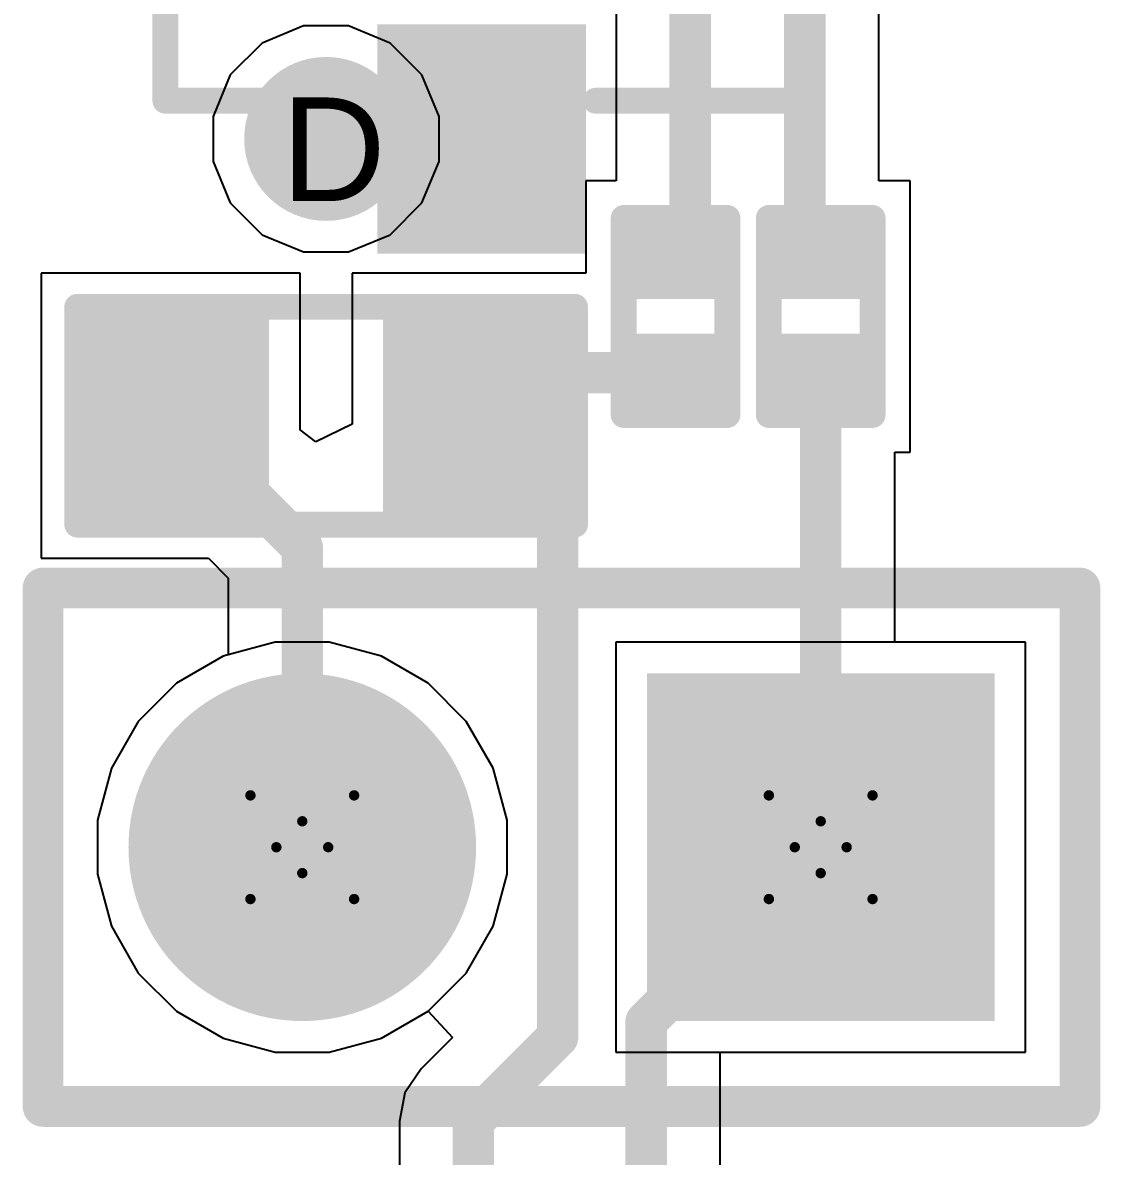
# Model space of a CAD drawing. Header units: inches. Extents: x 0 to 5032, y 0 to 5323.
# Drawn here: x 25.17 to 30.45, y 103.18 to 108.73 of the extents above; entities that cross this region are included whole.
import ezdxf

# ---------------------------------------------------------------- set-up
doc = ezdxf.new("R2010")
doc.units = ezdxf.units.IN
for name, color, linetype in [('Bottom Layer', 5, 'Continuous'), ('Bottom Solder', 6, 'Continuous'), ('Drill Drawing', 1, 'Continuous'), ('Layer 1', 16, 'Continuous'), ('Layer 2', 76, 'Continuous'), ('Multi-Layer', 9, 'Continuous'), ('Pad Holes', 156, 'Continuous'), ('Top Layer', 1, 'Continuous'), ('Top Overlay', 2, 'Continuous'), ('Top Paste', 8, 'Continuous'), ('Top Solder', 216, 'Continuous'), ('Via Holes', 16, 'Continuous')]:
    doc.layers.add(name, color=color, linetype=linetype)
doc.styles.add('Arial', font='', dxfattribs={"height": 0.2})
doc.styles.get('Arial').set_extended_font_data('Arial')

# ---------------------------------------------------------------- blocks, each defined once
blk = doc.blocks.new('SOT_23_282')
at = {"layer": 'Top Layer'}
for points in [[(-0.41, 1.46), (0.41, 1.46), (0.41, 0.54), (-0.41, 0.54)], [(-1.36, -0.54), (-0.54, -0.54), (-0.54, -1.46), (-1.36, -1.46)], [(0.54, -0.54), (1.36, -0.54), (1.36, -1.46), (0.54, -1.46)]]:
    blk.add_hatch(color=1, dxfattribs=at).paths.add_polyline_path(points)
at = {"layer": 'Top Paste'}
for points in [[(-0.41, 1.46), (0.41, 1.46), (0.41, 0.54), (-0.41, 0.54)], [(-1.36, -0.54), (-0.54, -0.54), (-0.54, -1.46), (-1.36, -1.46)], [(0.54, -0.54), (1.36, -0.54), (1.36, -1.46), (0.54, -1.46)]]:
    blk.add_hatch(color=8, dxfattribs=at).paths.add_polyline_path(points)
at = {"layer": 'Top Solder'}
for points in [[(-0.5116, 1.5616), (0.5116, 1.5616), (0.5116, 0.4384), (-0.5116, 0.4384)], [(-1.4616, -0.4384), (-0.4384, -0.4384), (-0.4384, -1.5616), (-1.4616, -1.5616)], [(0.4384, -0.4384), (1.4616, -0.4384), (1.4616, -1.5616), (0.4384, -1.5616)]]:
    blk.add_hatch(color=216, dxfattribs=at).paths.add_polyline_path(points)
at = {"layer": 'Top Overlay'}
for points in [[(-0.5588, 0.8128, 0.127, 0.127, 0), (-1.5494, 0.8128, 0.127, 0.127, 0)], [(-1.5494, 0.8128, 0.127, 0.127, 0), (-1.5494, -0.5842, 0.127, 0.127, 0)], [(1.5494, 0.8128, 0.127, 0.127, 0), (0.5588, 0.8128, 0.127, 0.127, 0)], [(1.5494, 0.8128, 0.127, 0.127, 0), (1.5494, -0.5842, 0.127, 0.127, 0)], [(0.3302, -0.7874, 0.127, 0.127, 0), (-0.3302, -0.7874, 0.127, 0.127, 0)], [(-1.6764, -1.0414, 0.127, 0.127, 0), (-1.6764, -1.2954, 0.127, 0.127, 0)], [(-1.5494, -1.1684, 0.127, 0.127, 0), (-1.6764, -1.0414, 0.127, 0.127, 0)], [(-1.5494, -1.1684, 0.127, 0.127, 0), (-1.6764, -1.2954, 0.127, 0.127, 0)]]:
    blk.add_lwpolyline(points, format="xyseb", dxfattribs=at)
for points in [[(-1.5812, 0.8128, 0.0635, 0.0635, 1), (-1.5176, 0.8128, 0.0635, 0.0635, 1)], [(-1.5812, 0.8128, 0.0635, 0.0635, 1), (-1.5176, 0.8128, 0.0635, 0.0635, 1)], [(-0.5905, 0.8128, 0.0635, 0.0635, 1), (-0.5271, 0.8128, 0.0635, 0.0635, 1)], [(0.5271, 0.8128, 0.0635, 0.0635, 1), (0.5905, 0.8128, 0.0635, 0.0635, 1)], [(1.5176, 0.8128, 0.0635, 0.0635, 1), (1.5812, 0.8128, 0.0635, 0.0635, 1)], [(1.5176, 0.8128, 0.0635, 0.0635, 1), (1.5812, 0.8128, 0.0635, 0.0635, 1)], [(-1.5812, -0.5842, 0.0635, 0.0635, 1), (-1.5176, -0.5842, 0.0635, 0.0635, 1)], [(1.5176, -0.5842, 0.0635, 0.0635, 1), (1.5812, -0.5842, 0.0635, 0.0635, 1)], [(-0.3619, -0.7874, 0.0635, 0.0635, 1), (-0.2984, -0.7874, 0.0635, 0.0635, 1)], [(0.2984, -0.7874, 0.0635, 0.0635, 1), (0.3619, -0.7874, 0.0635, 0.0635, 1)], [(-1.7082, -1.0414, 0.0635, 0.0635, 1), (-1.6446, -1.0414, 0.0635, 0.0635, 1)], [(-1.7082, -1.0414, 0.0635, 0.0635, 1), (-1.6446, -1.0414, 0.0635, 0.0635, 1)], [(-1.5812, -1.1684, 0.0635, 0.0635, 1), (-1.5176, -1.1684, 0.0635, 0.0635, 1)], [(-1.5812, -1.1684, 0.0635, 0.0635, 1), (-1.5176, -1.1684, 0.0635, 0.0635, 1)], [(-1.7082, -1.2954, 0.0635, 0.0635, 1), (-1.6446, -1.2954, 0.0635, 0.0635, 1)], [(-1.7082, -1.2954, 0.0635, 0.0635, 1), (-1.6446, -1.2954, 0.0635, 0.0635, 1)]]:
    blk.add_lwpolyline(points, format="xyseb", close=True, dxfattribs=at)
blk = doc.blocks.new('HDR1X2__285')
at = {"layer": 'Bottom Layer'}
blk.add_hatch(color=5, dxfattribs=at).paths.add_polyline_path([(-0.75, 0.75), (0.75, 0.75), (0.75, -0.75), (-0.75, -0.75)])
h = blk.add_hatch(color=5, dxfattribs=at)
edge = h.paths.add_edge_path()
edge.add_arc((2.54, 0), 0.75, 0, 360)
at = {"layer": 'Bottom Solder'}
blk.add_hatch(color=6, dxfattribs=at).paths.add_polyline_path([(-0.8516, 0.8516), (0.8516, 0.8516), (0.8516, -0.8516), (-0.8516, -0.8516)])
h = blk.add_hatch(color=6, dxfattribs=at)
edge = h.paths.add_edge_path()
edge.add_arc((2.54, 0), 0.8516, 0, 360)
at = {"layer": 'Layer 1'}
blk.add_hatch(color=16, dxfattribs=at).paths.add_polyline_path([(-0.75, 0.75), (0.75, 0.75), (0.75, -0.75), (-0.75, -0.75)])
h = blk.add_hatch(color=16, dxfattribs=at)
edge = h.paths.add_edge_path()
edge.add_arc((2.54, 0), 0.75, 0, 360)
at = {"layer": 'Layer 2'}
blk.add_hatch(color=76, dxfattribs=at).paths.add_polyline_path([(-0.75, 0.75), (0.75, 0.75), (0.75, -0.75), (-0.75, -0.75)])
h = blk.add_hatch(color=76, dxfattribs=at)
edge = h.paths.add_edge_path()
edge.add_arc((2.54, 0), 0.75, 0, 360)
at = {"layer": 'Multi-Layer'}
blk.add_hatch(color=9, dxfattribs=at).paths.add_polyline_path([(-0.75, 0.75), (0.75, 0.75), (0.75, -0.75), (-0.75, -0.75)])
h = blk.add_hatch(color=9, dxfattribs=at)
edge = h.paths.add_edge_path()
edge.add_arc((2.54, 0), 0.75, 0, 360)
at = {"layer": 'Pad Holes'}
h = blk.add_hatch(color=7, dxfattribs=at)
edge = h.paths.add_edge_path()
edge.add_arc((0, 0), 0.45, 0, 360)
h = blk.add_hatch(color=7, dxfattribs=at)
edge = h.paths.add_edge_path()
edge.add_arc((2.54, 0), 0.45, 0, 360)
at = {"layer": 'Top Layer'}
blk.add_hatch(color=1, dxfattribs=at).paths.add_polyline_path([(-0.75, 0.75), (0.75, 0.75), (0.75, -0.75), (-0.75, -0.75)])
h = blk.add_hatch(color=1, dxfattribs=at)
edge = h.paths.add_edge_path()
edge.add_arc((2.54, 0), 0.75, 0, 360)
at = {"layer": 'Top Solder'}
blk.add_hatch(color=216, dxfattribs=at).paths.add_polyline_path([(-0.8516, 0.8516), (0.8516, 0.8516), (0.8516, -0.8516), (-0.8516, -0.8516)])
h = blk.add_hatch(color=216, dxfattribs=at)
edge = h.paths.add_edge_path()
edge.add_arc((2.54, 0), 0.8516, 0, 360)
at = {"layer": 'Top Overlay'}
for points in [[(-1.27, 1.27, 0.2, 0.2, 0), (-1.27, -1.27, 0.2, 0.2, 0)], [(3.81, 1.27, 0.2, 0.2, 0), (-1.27, 1.27, 0.2, 0.2, 0)], [(3.81, 1.27, 0.2, 0.2, 0), (3.81, -1.27, 0.2, 0.2, 0)], [(3.81, -1.27, 0.2, 0.2, 0), (-1.27, -1.27, 0.2, 0.2, 0)]]:
    blk.add_lwpolyline(points, format="xyseb", dxfattribs=at)
for points in [[(-1.32, 1.27, 0.1, 0.1, 1), (-1.22, 1.27, 0.1, 0.1, 1)], [(-1.32, 1.27, 0.1, 0.1, 1), (-1.22, 1.27, 0.1, 0.1, 1)], [(3.76, 1.27, 0.1, 0.1, 1), (3.86, 1.27, 0.1, 0.1, 1)], [(3.76, 1.27, 0.1, 0.1, 1), (3.86, 1.27, 0.1, 0.1, 1)], [(-1.32, -1.27, 0.1, 0.1, 1), (-1.22, -1.27, 0.1, 0.1, 1)], [(-1.32, -1.27, 0.1, 0.1, 1), (-1.22, -1.27, 0.1, 0.1, 1)], [(3.76, -1.27, 0.1, 0.1, 1), (3.86, -1.27, 0.1, 0.1, 1)], [(3.76, -1.27, 0.1, 0.1, 1), (3.86, -1.27, 0.1, 0.1, 1)]]:
    blk.add_lwpolyline(points, format="xyseb", close=True, dxfattribs=at)
blk = doc.blocks.new('R___0603_295')
at = {"layer": 'Top Layer'}
for points in [[(-0.381, 0.4445), (-0.381, -0.4445), (-1.143, -0.4445), (-1.143, 0.4445)], [(1.143, 0.4445), (1.143, -0.4445), (0.381, -0.4445), (0.381, 0.4445)]]:
    blk.add_hatch(color=1, dxfattribs=at).paths.add_polyline_path(points)
at = {"layer": 'Top Paste'}
for points in [[(-0.381, 0.4445), (-0.381, -0.4445), (-1.143, -0.4445), (-1.143, 0.4445)], [(1.143, 0.4445), (1.143, -0.4445), (0.381, -0.4445), (0.381, 0.4445)]]:
    blk.add_hatch(color=8, dxfattribs=at).paths.add_polyline_path(points)
at = {"layer": 'Top Solder'}
for points in [[(-0.2794, 0.5461), (-0.2794, -0.5461), (-1.2446, -0.5461), (-1.2446, 0.5461)], [(1.2446, 0.5461), (1.2446, -0.5461), (0.2794, -0.5461), (0.2794, 0.5461)]]:
    blk.add_hatch(color=216, dxfattribs=at).paths.add_polyline_path(points)
at = {"layer": 'Top Overlay'}
for points in [[(-1.2192, 0.5334, 0.127, 0.127, 0), (-1.2192, -0.5334, 0.127, 0.127, 0)], [(1.2192, 0.5334, 0.127, 0.127, 0), (-1.2192, 0.5334, 0.127, 0.127, 0)], [(1.2192, 0.5334, 0.127, 0.127, 0), (1.2192, -0.5334, 0.127, 0.127, 0)], [(1.2192, -0.5334, 0.127, 0.127, 0), (-1.2192, -0.5334, 0.127, 0.127, 0)]]:
    blk.add_lwpolyline(points, format="xyseb", dxfattribs=at)
for points in [[(-1.25095, 0.5334, 0.0635, 0.0635, 1), (-1.18745, 0.5334, 0.0635, 0.0635, 1)], [(-1.25095, 0.5334, 0.0635, 0.0635, 1), (-1.18745, 0.5334, 0.0635, 0.0635, 1)], [(1.18745, 0.5334, 0.0635, 0.0635, 1), (1.25095, 0.5334, 0.0635, 0.0635, 1)], [(1.18745, 0.5334, 0.0635, 0.0635, 1), (1.25095, 0.5334, 0.0635, 0.0635, 1)], [(-1.25095, -0.5334, 0.0635, 0.0635, 1), (-1.18745, -0.5334, 0.0635, 0.0635, 1)], [(-1.25095, -0.5334, 0.0635, 0.0635, 1), (-1.18745, -0.5334, 0.0635, 0.0635, 1)], [(1.18745, -0.5334, 0.0635, 0.0635, 1), (1.25095, -0.5334, 0.0635, 0.0635, 1)], [(1.18745, -0.5334, 0.0635, 0.0635, 1), (1.25095, -0.5334, 0.0635, 0.0635, 1)]]:
    blk.add_lwpolyline(points, format="xyseb", close=True, dxfattribs=at)
blk = doc.blocks.new('R___0201_296')
at = {"layer": 'Top Layer'}
for points in [[(-0.41, 0.185), (-0.14, 0.185), (-0.14, -0.185), (-0.41, -0.185)], [(0.14, 0.185), (0.41, 0.185), (0.41, -0.185), (0.14, -0.185)]]:
    blk.add_hatch(color=1, dxfattribs=at).paths.add_polyline_path(points)
at = {"layer": 'Top Paste'}
for points in [[(-0.41, 0.185), (-0.14, 0.185), (-0.14, -0.185), (-0.41, -0.185)], [(0.14, 0.185), (0.41, 0.185), (0.41, -0.185), (0.14, -0.185)]]:
    blk.add_hatch(color=8, dxfattribs=at).paths.add_polyline_path(points)
at = {"layer": 'Top Solder'}
for points in [[(-0.465, 0.24), (-0.085, 0.24), (-0.085, -0.24), (-0.465, -0.24)], [(0.085, 0.24), (0.465, 0.24), (0.465, -0.24), (0.085, -0.24)]]:
    blk.add_hatch(color=216, dxfattribs=at).paths.add_polyline_path(points)
at = {"layer": 'Top Overlay'}
for points in [[(-0.4826, 0.254, 0.127, 0.127, 0), (0.4826, 0.254, 0.127, 0.127, 0)], [(-0.4826, 0.254, 0.127, 0.127, 0), (-0.4826, -0.254, 0.127, 0.127, 0)], [(0.4826, 0.254, 0.127, 0.127, 0), (0.4826, -0.254, 0.127, 0.127, 0)], [(-0.4826, -0.254, 0.127, 0.127, 0), (0.4826, -0.254, 0.127, 0.127, 0)]]:
    blk.add_lwpolyline(points, format="xyseb", dxfattribs=at)
for points in [[(-0.5143, 0.254, 0.0635, 0.0635, 1), (-0.4508, 0.254, 0.0635, 0.0635, 1)], [(-0.5143, 0.254, 0.0635, 0.0635, 1), (-0.4508, 0.254, 0.0635, 0.0635, 1)], [(0.4508, 0.254, 0.0635, 0.0635, 1), (0.5143, 0.254, 0.0635, 0.0635, 1)], [(0.4508, 0.254, 0.0635, 0.0635, 1), (0.5143, 0.254, 0.0635, 0.0635, 1)], [(-0.5143, -0.254, 0.0635, 0.0635, 1), (-0.4508, -0.254, 0.0635, 0.0635, 1)], [(-0.5143, -0.254, 0.0635, 0.0635, 1), (-0.4508, -0.254, 0.0635, 0.0635, 1)], [(0.4508, -0.254, 0.0635, 0.0635, 1), (0.5143, -0.254, 0.0635, 0.0635, 1)], [(0.4508, -0.254, 0.0635, 0.0635, 1), (0.5143, -0.254, 0.0635, 0.0635, 1)]]:
    blk.add_lwpolyline(points, format="xyseb", close=True, dxfattribs=at)
blk = doc.blocks.new('R___0201_297')
at = {"layer": 'Top Layer'}
for points in [[(-0.41, 0.185), (-0.14, 0.185), (-0.14, -0.185), (-0.41, -0.185)], [(0.14, 0.185), (0.41, 0.185), (0.41, -0.185), (0.14, -0.185)]]:
    blk.add_hatch(color=1, dxfattribs=at).paths.add_polyline_path(points)
at = {"layer": 'Top Paste'}
for points in [[(-0.41, 0.185), (-0.14, 0.185), (-0.14, -0.185), (-0.41, -0.185)], [(0.14, 0.185), (0.41, 0.185), (0.41, -0.185), (0.14, -0.185)]]:
    blk.add_hatch(color=8, dxfattribs=at).paths.add_polyline_path(points)
at = {"layer": 'Top Solder'}
for points in [[(-0.465, 0.24), (-0.085, 0.24), (-0.085, -0.24), (-0.465, -0.24)], [(0.085, 0.24), (0.465, 0.24), (0.465, -0.24), (0.085, -0.24)]]:
    blk.add_hatch(color=216, dxfattribs=at).paths.add_polyline_path(points)
at = {"layer": 'Top Overlay'}
for points in [[(-0.4826, 0.254, 0.127, 0.127, 0), (0.4826, 0.254, 0.127, 0.127, 0)], [(-0.4826, 0.254, 0.127, 0.127, 0), (-0.4826, -0.254, 0.127, 0.127, 0)], [(0.4826, 0.254, 0.127, 0.127, 0), (0.4826, -0.254, 0.127, 0.127, 0)], [(-0.4826, -0.254, 0.127, 0.127, 0), (0.4826, -0.254, 0.127, 0.127, 0)]]:
    blk.add_lwpolyline(points, format="xyseb", dxfattribs=at)
for points in [[(-0.5143, 0.254, 0.0635, 0.0635, 1), (-0.4508, 0.254, 0.0635, 0.0635, 1)], [(-0.5143, 0.254, 0.0635, 0.0635, 1), (-0.4508, 0.254, 0.0635, 0.0635, 1)], [(0.4508, 0.254, 0.0635, 0.0635, 1), (0.5143, 0.254, 0.0635, 0.0635, 1)], [(0.4508, 0.254, 0.0635, 0.0635, 1), (0.5143, 0.254, 0.0635, 0.0635, 1)], [(-0.5143, -0.254, 0.0635, 0.0635, 1), (-0.4508, -0.254, 0.0635, 0.0635, 1)], [(-0.5143, -0.254, 0.0635, 0.0635, 1), (-0.4508, -0.254, 0.0635, 0.0635, 1)], [(0.4508, -0.254, 0.0635, 0.0635, 1), (0.5143, -0.254, 0.0635, 0.0635, 1)], [(0.4508, -0.254, 0.0635, 0.0635, 1), (0.5143, -0.254, 0.0635, 0.0635, 1)]]:
    blk.add_lwpolyline(points, format="xyseb", close=True, dxfattribs=at)

msp = doc.modelspace()

# ---------------------------------------------------------------- hatches: boundary and pattern name
at = {"layer": 'Bottom Layer'}
h = msp.add_hatch(color=5, dxfattribs=at)
edge = h.paths.add_edge_path()
edge.add_arc((26.6527, 108.1602), 0.3, 0, 360)
at = {"layer": 'Bottom Solder'}
h = msp.add_hatch(color=6, dxfattribs=at)
edge = h.paths.add_edge_path()
edge.add_arc((26.6527, 108.1602), 0.4016, 0, 360)
at = {"layer": 'Layer 1'}
h = msp.add_hatch(color=16, dxfattribs=at)
edge = h.paths.add_edge_path()
edge.add_arc((26.6527, 108.1602), 0.3, 0, 360)
at = {"layer": 'Layer 2'}
h = msp.add_hatch(color=76, dxfattribs=at)
edge = h.paths.add_edge_path()
edge.add_arc((26.6527, 108.1602), 0.3, 0, 360)
at = {"layer": 'Top Layer'}
h = msp.add_hatch(color=1, dxfattribs=at)
edge = h.paths.add_edge_path()
edge.add_arc((26.6527, 108.1602), 0.3, 0, 360)
at = {"layer": 'Top Solder'}
h = msp.add_hatch(color=216, dxfattribs=at)
edge = h.paths.add_edge_path()
edge.add_arc((26.6527, 108.1602), 0.4016, 0, 360)
at = {"layer": 'Via Holes'}
h = msp.add_hatch(color=7, dxfattribs=at)
edge = h.paths.add_edge_path()
edge.add_arc((26.6527, 108.1602), 0.15, 0, 360)

# ---------------------------------------------------------------- linework, layer by layer
at = {"layer": 'Bottom Layer'}
for p, q in [((26.4037, 105.6938), (26.1484, 105.6254)), ((26.6681, 105.6938), (26.4037, 105.6938)), ((26.9234, 105.6254), (26.6681, 105.6938)), ((30.0799, 105.6938), (28.0719, 105.6938)), ((28.0719, 105.6938), (28.0719, 103.6858)), ((30.0799, 103.6858), (30.0799, 105.6938)), ((26.1484, 105.6254), (25.9194, 105.4932)), ((27.1524, 105.4932), (26.9234, 105.6254)), ((25.9194, 105.4932), (25.7325, 105.3063)), ((27.3393, 105.3063), (27.1524, 105.4932)), ((25.7325, 105.3063), (25.6003, 105.0773)), ((27.4715, 105.0773), (27.3393, 105.3063)), ((25.6003, 105.0773), (25.5319, 104.822)), ((27.5399, 104.822), (27.4715, 105.0773)), ((25.5319, 104.822), (25.5319, 104.5576)), ((27.5399, 104.5576), (27.5399, 104.822)), ((25.5319, 104.5576), (25.6003, 104.3023)), ((27.4715, 104.3023), (27.5399, 104.5576)), ((25.6003, 104.3023), (25.7325, 104.0733)), ((27.3393, 104.0733), (27.4715, 104.3023)), ((25.7325, 104.0733), (25.9194, 103.8864)), ((27.1524, 103.8864), (27.3393, 104.0733)), ((25.9194, 103.8864), (26.1484, 103.7542)), ((26.9234, 103.7542), (27.1524, 103.8864)), ((26.1484, 103.7542), (26.4037, 103.6858)), ((26.6681, 103.6858), (26.9234, 103.7542)), ((26.4037, 103.6858), (26.6681, 103.6858)), ((28.0719, 103.6858), (30.0799, 103.6858))]:
    msp.add_line(p, q, dxfattribs=at)
at = {"layer": 'Drill Drawing'}
for points in [[(26.2819, 104.9438, 0.0508, 0.0508, 0), (26.5359, 104.8168, 0.0508, 0.0508, 0)], [(26.2819, 104.9438, 0.0508, 0.0508, 0), (26.4089, 104.6898, 0.0508, 0.0508, 0)], [(26.5359, 104.8168, 0.0508, 0.0508, 0), (26.7899, 104.9438, 0.0508, 0.0508, 0)], [(26.6629, 104.6898, 0.0508, 0.0508, 0), (26.7899, 104.9438, 0.0508, 0.0508, 0)], [(28.8219, 104.9438, 0.0508, 0.0508, 0), (29.0759, 104.8168, 0.0508, 0.0508, 0)], [(28.8219, 104.9438, 0.0508, 0.0508, 0), (28.9489, 104.6898, 0.0508, 0.0508, 0)], [(29.0759, 104.8168, 0.0508, 0.0508, 0), (29.3299, 104.9438, 0.0508, 0.0508, 0)], [(29.2029, 104.6898, 0.0508, 0.0508, 0), (29.3299, 104.9438, 0.0508, 0.0508, 0)], [(26.2819, 104.4358, 0.0508, 0.0508, 0), (26.4089, 104.6898, 0.0508, 0.0508, 0)], [(26.6629, 104.6898, 0.0508, 0.0508, 0), (26.7899, 104.4358, 0.0508, 0.0508, 0)], [(28.8219, 104.4358, 0.0508, 0.0508, 0), (28.9489, 104.6898, 0.0508, 0.0508, 0)], [(29.2029, 104.6898, 0.0508, 0.0508, 0), (29.3299, 104.4358, 0.0508, 0.0508, 0)], [(26.2819, 104.4358, 0.0508, 0.0508, 0), (26.5359, 104.5628, 0.0508, 0.0508, 0)], [(26.5359, 104.5628, 0.0508, 0.0508, 0), (26.7899, 104.4358, 0.0508, 0.0508, 0)], [(28.8219, 104.4358, 0.0508, 0.0508, 0), (29.0759, 104.5628, 0.0508, 0.0508, 0)], [(29.0759, 104.5628, 0.0508, 0.0508, 0), (29.3299, 104.4358, 0.0508, 0.0508, 0)]]:
    msp.add_lwpolyline(points, format="xyseb", dxfattribs=at)
for points in [[(26.2692, 104.9438, 0.0254, 0.0254, 1), (26.2946, 104.9438, 0.0254, 0.0254, 1)], [(26.2692, 104.9438, 0.0254, 0.0254, 1), (26.2946, 104.9438, 0.0254, 0.0254, 1)], [(26.7772, 104.9438, 0.0254, 0.0254, 1), (26.8026, 104.9438, 0.0254, 0.0254, 1)], [(26.7772, 104.9438, 0.0254, 0.0254, 1), (26.8026, 104.9438, 0.0254, 0.0254, 1)], [(28.8092, 104.9438, 0.0254, 0.0254, 1), (28.8346, 104.9438, 0.0254, 0.0254, 1)], [(28.8092, 104.9438, 0.0254, 0.0254, 1), (28.8346, 104.9438, 0.0254, 0.0254, 1)], [(29.3172, 104.9438, 0.0254, 0.0254, 1), (29.3426, 104.9438, 0.0254, 0.0254, 1)], [(29.3172, 104.9438, 0.0254, 0.0254, 1), (29.3426, 104.9438, 0.0254, 0.0254, 1)], [(26.5232, 104.8168, 0.0254, 0.0254, 1), (26.5486, 104.8168, 0.0254, 0.0254, 1)], [(26.5232, 104.8168, 0.0254, 0.0254, 1), (26.5486, 104.8168, 0.0254, 0.0254, 1)], [(29.0632, 104.8168, 0.0254, 0.0254, 1), (29.0886, 104.8168, 0.0254, 0.0254, 1)], [(29.0632, 104.8168, 0.0254, 0.0254, 1), (29.0886, 104.8168, 0.0254, 0.0254, 1)], [(26.3962, 104.6898, 0.0254, 0.0254, 1), (26.4216, 104.6898, 0.0254, 0.0254, 1)], [(26.3962, 104.6898, 0.0254, 0.0254, 1), (26.4216, 104.6898, 0.0254, 0.0254, 1)], [(26.6502, 104.6898, 0.0254, 0.0254, 1), (26.6756, 104.6898, 0.0254, 0.0254, 1)], [(26.6502, 104.6898, 0.0254, 0.0254, 1), (26.6756, 104.6898, 0.0254, 0.0254, 1)], [(28.9362, 104.6898, 0.0254, 0.0254, 1), (28.9616, 104.6898, 0.0254, 0.0254, 1)], [(28.9362, 104.6898, 0.0254, 0.0254, 1), (28.9616, 104.6898, 0.0254, 0.0254, 1)], [(29.1902, 104.6898, 0.0254, 0.0254, 1), (29.2156, 104.6898, 0.0254, 0.0254, 1)], [(29.1902, 104.6898, 0.0254, 0.0254, 1), (29.2156, 104.6898, 0.0254, 0.0254, 1)], [(26.5232, 104.5628, 0.0254, 0.0254, 1), (26.5486, 104.5628, 0.0254, 0.0254, 1)], [(26.5232, 104.5628, 0.0254, 0.0254, 1), (26.5486, 104.5628, 0.0254, 0.0254, 1)], [(29.0632, 104.5628, 0.0254, 0.0254, 1), (29.0886, 104.5628, 0.0254, 0.0254, 1)], [(29.0632, 104.5628, 0.0254, 0.0254, 1), (29.0886, 104.5628, 0.0254, 0.0254, 1)], [(26.2692, 104.4358, 0.0254, 0.0254, 1), (26.2946, 104.4358, 0.0254, 0.0254, 1)], [(26.2692, 104.4358, 0.0254, 0.0254, 1), (26.2946, 104.4358, 0.0254, 0.0254, 1)], [(26.7772, 104.4358, 0.0254, 0.0254, 1), (26.8026, 104.4358, 0.0254, 0.0254, 1)], [(26.7772, 104.4358, 0.0254, 0.0254, 1), (26.8026, 104.4358, 0.0254, 0.0254, 1)], [(28.8092, 104.4358, 0.0254, 0.0254, 1), (28.8346, 104.4358, 0.0254, 0.0254, 1)], [(28.8092, 104.4358, 0.0254, 0.0254, 1), (28.8346, 104.4358, 0.0254, 0.0254, 1)], [(29.3172, 104.4358, 0.0254, 0.0254, 1), (29.3426, 104.4358, 0.0254, 0.0254, 1)], [(29.3172, 104.4358, 0.0254, 0.0254, 1), (29.3426, 104.4358, 0.0254, 0.0254, 1)]]:
    msp.add_lwpolyline(points, format="xyseb", close=True, dxfattribs=at)
at = {"layer": 'Layer 1'}
for p, q in [((26.4037, 105.6938), (26.1484, 105.6254)), ((26.6681, 105.6938), (26.4037, 105.6938)), ((26.9234, 105.6254), (26.6681, 105.6938)), ((30.0799, 105.6938), (28.0719, 105.6938)), ((28.0719, 105.6938), (28.0719, 103.6858)), ((30.0799, 103.6858), (30.0799, 105.6938)), ((26.1484, 105.6254), (25.9194, 105.4932)), ((27.1524, 105.4932), (26.9234, 105.6254)), ((25.9194, 105.4932), (25.7325, 105.3063)), ((27.3393, 105.3063), (27.1524, 105.4932)), ((25.7325, 105.3063), (25.6003, 105.0773)), ((27.4715, 105.0773), (27.3393, 105.3063)), ((25.6003, 105.0773), (25.5319, 104.822)), ((27.5399, 104.822), (27.4715, 105.0773)), ((25.5319, 104.822), (25.5319, 104.5576)), ((27.5399, 104.5576), (27.5399, 104.822)), ((25.5319, 104.5576), (25.6003, 104.3023)), ((27.4715, 104.3023), (27.5399, 104.5576)), ((25.6003, 104.3023), (25.7325, 104.0733)), ((27.3393, 104.0733), (27.4715, 104.3023)), ((25.7325, 104.0733), (25.9194, 103.8864)), ((27.1524, 103.8864), (27.3393, 104.0733)), ((25.9194, 103.8864), (26.1484, 103.7542)), ((26.9234, 103.7542), (27.1524, 103.8864)), ((26.1484, 103.7542), (26.4037, 103.6858)), ((26.6681, 103.6858), (26.9234, 103.7542)), ((26.4037, 103.6858), (26.6681, 103.6858)), ((28.0719, 103.6858), (30.0799, 103.6858))]:
    msp.add_line(p, q, dxfattribs=at)
at = {"layer": 'Layer 2'}
for p, q in [((26.5425, 108.7142), (26.3389, 108.6299)), ((26.7629, 108.7142), (26.5425, 108.7142)), ((26.9665, 108.6299), (26.7629, 108.7142)), ((26.3389, 108.6299), (26.183, 108.474)), ((27.1224, 108.474), (26.9665, 108.6299)), ((26.183, 108.474), (26.0987, 108.2704)), ((27.2067, 108.2704), (27.1224, 108.474)), ((26.0987, 108.2704), (26.0987, 108.05)), ((27.2067, 108.05), (27.2067, 108.2704)), ((26.0987, 108.05), (26.183, 107.8464)), ((27.1224, 107.8464), (27.2067, 108.05)), ((26.183, 107.8464), (26.3389, 107.6905)), ((26.9665, 107.6905), (27.1224, 107.8464)), ((26.3389, 107.6905), (26.5425, 107.6062)), ((26.7629, 107.6062), (26.9665, 107.6905)), ((26.5425, 107.6062), (26.7629, 107.6062)), ((26.4037, 105.6938), (26.1484, 105.6254)), ((26.6681, 105.6938), (26.4037, 105.6938)), ((26.9234, 105.6254), (26.6681, 105.6938)), ((30.0799, 105.6938), (28.0719, 105.6938)), ((28.0719, 105.6938), (28.0719, 103.6858)), ((30.0799, 103.6858), (30.0799, 105.6938)), ((26.1484, 105.6254), (25.9194, 105.4932)), ((27.1524, 105.4932), (26.9234, 105.6254)), ((25.9194, 105.4932), (25.7325, 105.3063)), ((27.3393, 105.3063), (27.1524, 105.4932)), ((25.7325, 105.3063), (25.6003, 105.0773)), ((27.4715, 105.0773), (27.3393, 105.3063)), ((25.6003, 105.0773), (25.5319, 104.822)), ((27.5399, 104.822), (27.4715, 105.0773)), ((25.5319, 104.822), (25.5319, 104.5576)), ((27.5399, 104.5576), (27.5399, 104.822)), ((25.5319, 104.5576), (25.6003, 104.3023)), ((27.4715, 104.3023), (27.5399, 104.5576)), ((25.6003, 104.3023), (25.7325, 104.0733)), ((27.3393, 104.0733), (27.4715, 104.3023)), ((25.7325, 104.0733), (25.9194, 103.8864)), ((27.1524, 103.8864), (27.3393, 104.0733)), ((25.9194, 103.8864), (26.1484, 103.7542)), ((26.9234, 103.7542), (27.1524, 103.8864)), ((26.1484, 103.7542), (26.4037, 103.6858)), ((26.6681, 103.6858), (26.9234, 103.7542)), ((26.4037, 103.6858), (26.6681, 103.6858)), ((28.0719, 103.6858), (30.0799, 103.6858))]:
    msp.add_line(p, q, dxfattribs=at)
at = {"layer": 'Top Layer'}
for p, q in [((29.3607, 107.9542), (29.3607, 109.2432)), ((28.074, 108.9188), (28.074, 107.9542)), ((28.074, 107.9542), (27.9257, 107.9542)), ((27.9257, 107.9542), (27.9257, 107.5025)), ((29.5149, 107.9542), (29.3607, 107.9542)), ((29.5149, 107.1762), (29.5149, 107.9542)), ((26.5257, 107.5025), (25.2557, 107.5025)), ((25.2557, 107.5025), (25.2557, 106.1055)), ((26.5257, 106.7346), (26.5257, 107.5025)), ((27.9257, 107.5025), (26.7797, 107.5025)), ((26.7797, 107.5025), (26.7797, 106.7627)), ((29.5149, 106.6262), (29.5149, 107.1762)), ((26.7797, 106.7627), (26.6019, 106.6755)), ((26.6019, 106.6755), (26.5257, 106.7346)), ((29.4385, 105.6938), (29.4385, 106.6262)), ((29.4385, 106.6262), (29.5149, 106.6262)), ((25.2557, 106.1055), (26.0765, 106.1055)), ((26.0765, 106.1055), (26.1733, 106.0086)), ((26.1733, 106.0086), (26.1733, 105.6321)), ((30.0799, 105.6938), (29.4385, 105.6938)), ((30.0799, 103.6858), (30.0799, 105.6938)), ((26.1484, 105.6254), (25.9194, 105.4932)), ((26.1733, 105.6321), (26.1484, 105.6254)), ((25.9194, 105.4932), (25.7325, 105.3063)), ((25.7325, 105.3063), (25.6003, 105.0773)), ((25.6003, 105.0773), (25.5319, 104.822)), ((25.5319, 104.822), (25.5319, 104.5576)), ((25.5319, 104.5576), (25.6003, 104.3023)), ((25.6003, 104.3023), (25.7325, 104.0733)), ((25.7325, 104.0733), (25.9194, 103.8864)), ((25.9194, 103.8864), (26.1484, 103.7542)), ((26.9234, 103.7542), (27.1524, 103.8864)), ((27.1524, 103.8864), (27.2718, 103.7581)), ((27.2718, 103.7581), (27.1177, 103.6039)), ((26.1484, 103.7542), (26.4037, 103.6858)), ((26.6681, 103.6858), (26.9234, 103.7542)), ((26.4037, 103.6858), (26.6681, 103.6858)), ((28.5829, 103.6841), (28.5847, 103.6858)), ((28.5829, 103.1047), (28.5829, 103.6841)), ((28.5847, 103.6858), (30.0799, 103.6858)), ((27.1177, 103.6039), (27.0391, 103.4863)), ((27.0391, 103.4863), (27.0115, 103.3476)), ((27.0115, 103.3476), (27.0115, 103.3475)), ((27.0115, 103.3475), (27.0115, 103.1047))]:
    msp.add_line(p, q, dxfattribs=at)
for points in [[(28.9981, 107.5986, 0.2032, 0.2032, 0), (28.9981, 109.2432, 0.2032, 0.2032, 0)], [(28.4366, 107.5986, 0.2032, 0.2032, 0), (28.4366, 109.069, 0.2032, 0.2032, 0)], [(26.6527, 108.1602, 0.2032, 0.2032, 0), (27.4147, 108.1602, 0.2032, 0.2032, 0)], [(28.4032, 107.5652, 0.2032, 0.2032, 0), (28.4366, 107.5986, 0.2032, 0.2032, 0)], [(28.9981, 107.5986, 0.2032, 0.2032, 0), (29.0315, 107.5652, 0.2032, 0.2032, 0)], [(28.3647, 107.5652, 0.2032, 0.2032, 0), (28.4032, 107.5652, 0.2032, 0.2032, 0)], [(29.0315, 107.5652, 0.2032, 0.2032, 0), (29.0759, 107.5652, 0.2032, 0.2032, 0)], [(27.4147, 106.804, 0.2032, 0.2032, 0), (27.6259, 107.0152, 0.2032, 0.2032, 0)], [(27.6259, 107.0152, 0.2032, 0.2032, 0), (28.3647, 107.0152, 0.2032, 0.2032, 0)], [(29.0759, 104.6898, 0.2032, 0.2032, 0), (29.0759, 107.0152, 0.2032, 0.2032, 0)], [(25.8907, 106.804, 0.2032, 0.2032, 0), (26.5359, 106.1588, 0.2032, 0.2032, 0)], [(27.4147, 106.7405, 0.2032, 0.2032, 0), (27.4147, 106.804, 0.2032, 0.2032, 0)], [(27.4147, 106.7405, 0.2032, 0.2032, 0), (27.7872, 106.368, 0.2032, 0.2032, 0)], [(27.7872, 103.7607, 0.2032, 0.2032, 0), (27.7872, 106.368, 0.2032, 0.2032, 0)], [(26.5359, 104.6898, 0.2032, 0.2032, 0), (26.5359, 106.1588, 0.2032, 0.2032, 0)], [(28.2204, 103.8343, 0.2032, 0.2032, 0), (29.0759, 104.6898, 0.2032, 0.2032, 0)], [(28.2204, 102.6521, 0.2032, 0.2032, 0), (28.2204, 103.8343, 0.2032, 0.2032, 0)], [(27.3741, 103.3476, 0.2032, 0.2032, 0), (27.7872, 103.7607, 0.2032, 0.2032, 0)], [(27.3741, 102.5332, 0.2032, 0.2032, 0), (27.3741, 103.3476, 0.2032, 0.2032, 0)]]:
    msp.add_lwpolyline(points, format="xyseb", dxfattribs=at)
for points in [[(26.6019, 108.1602, 0.1016, 0.1016, 1), (26.7035, 108.1602, 0.1016, 0.1016, 1)], [(27.3639, 108.1602, 0.1016, 0.1016, 1), (27.4655, 108.1602, 0.1016, 0.1016, 1)], [(28.3858, 107.5986, 0.1016, 0.1016, 1), (28.4874, 107.5986, 0.1016, 0.1016, 1)], [(28.3858, 107.5986, 0.1016, 0.1016, 1), (28.4874, 107.5986, 0.1016, 0.1016, 1)], [(28.9473, 107.5986, 0.1016, 0.1016, 1), (29.0489, 107.5986, 0.1016, 0.1016, 1)], [(28.9473, 107.5986, 0.1016, 0.1016, 1), (29.0489, 107.5986, 0.1016, 0.1016, 1)], [(28.3139, 107.5652, 0.1016, 0.1016, 1), (28.4155, 107.5652, 0.1016, 0.1016, 1)], [(28.3524, 107.5652, 0.1016, 0.1016, 1), (28.454, 107.5652, 0.1016, 0.1016, 1)], [(28.3524, 107.5652, 0.1016, 0.1016, 1), (28.454, 107.5652, 0.1016, 0.1016, 1)], [(28.9807, 107.5652, 0.1016, 0.1016, 1), (29.0823, 107.5652, 0.1016, 0.1016, 1)], [(28.9807, 107.5652, 0.1016, 0.1016, 1), (29.0823, 107.5652, 0.1016, 0.1016, 1)], [(29.0251, 107.5652, 0.1016, 0.1016, 1), (29.1267, 107.5652, 0.1016, 0.1016, 1)], [(27.5751, 107.0152, 0.1016, 0.1016, 1), (27.6767, 107.0152, 0.1016, 0.1016, 1)], [(27.5751, 107.0152, 0.1016, 0.1016, 1), (27.6767, 107.0152, 0.1016, 0.1016, 1)], [(28.3139, 107.0152, 0.1016, 0.1016, 1), (28.4155, 107.0152, 0.1016, 0.1016, 1)], [(29.0251, 107.0152, 0.1016, 0.1016, 1), (29.1267, 107.0152, 0.1016, 0.1016, 1)], [(25.8399, 106.804, 0.1016, 0.1016, 1), (25.9415, 106.804, 0.1016, 0.1016, 1)], [(27.3639, 106.804, 0.1016, 0.1016, 1), (27.4655, 106.804, 0.1016, 0.1016, 1)], [(27.3639, 106.804, 0.1016, 0.1016, 1), (27.4655, 106.804, 0.1016, 0.1016, 1)], [(27.3639, 106.7405, 0.1016, 0.1016, 1), (27.4655, 106.7405, 0.1016, 0.1016, 1)], [(27.3639, 106.7405, 0.1016, 0.1016, 1), (27.4655, 106.7405, 0.1016, 0.1016, 1)], [(27.7364, 106.368, 0.1016, 0.1016, 1), (27.838, 106.368, 0.1016, 0.1016, 1)], [(27.7364, 106.368, 0.1016, 0.1016, 1), (27.838, 106.368, 0.1016, 0.1016, 1)], [(26.4851, 106.1588, 0.1016, 0.1016, 1), (26.5867, 106.1588, 0.1016, 0.1016, 1)], [(26.4851, 106.1588, 0.1016, 0.1016, 1), (26.5867, 106.1588, 0.1016, 0.1016, 1)], [(26.4851, 104.6898, 0.1016, 0.1016, 1), (26.5867, 104.6898, 0.1016, 0.1016, 1)], [(29.0251, 104.6898, 0.1016, 0.1016, 1), (29.1267, 104.6898, 0.1016, 0.1016, 1)], [(29.0251, 104.6898, 0.1016, 0.1016, 1), (29.1267, 104.6898, 0.1016, 0.1016, 1)], [(28.1696, 103.8343, 0.1016, 0.1016, 1), (28.2712, 103.8343, 0.1016, 0.1016, 1)], [(28.1696, 103.8343, 0.1016, 0.1016, 1), (28.2712, 103.8343, 0.1016, 0.1016, 1)], [(27.7364, 103.7607, 0.1016, 0.1016, 1), (27.838, 103.7607, 0.1016, 0.1016, 1)], [(27.7364, 103.7607, 0.1016, 0.1016, 1), (27.838, 103.7607, 0.1016, 0.1016, 1)], [(27.3233, 103.3476, 0.1016, 0.1016, 1), (27.4249, 103.3476, 0.1016, 0.1016, 1)], [(27.3233, 103.3476, 0.1016, 0.1016, 1), (27.4249, 103.3476, 0.1016, 0.1016, 1)]]:
    msp.add_lwpolyline(points, format="xyseb", close=True, dxfattribs=at)

# ---------------------------------------------------------------- block references
for name, p, rotation in [('SOT_23_282', (27.4147, 109.1602), 180), ('R___0201_296', (28.3647, 107.2902), 90), ('R___0201_297', (29.0759, 107.2902), 90), ('R___0603_295', (26.6527, 106.804), 180), ('HDR1X2__285', (29.0759, 104.6898), 180)]:
    msp.add_blockref(name, p, dxfattribs=dict(rotation=rotation))

# ---------------------------------------------------------------- texts
at = {"layer": 'Drill Drawing', "style": 'Arial'}
msp.add_text('D', height=0.508, dxfattribs=at).set_placement((26.4326, 107.8555))

doc.saveas('drawing.dxf')
